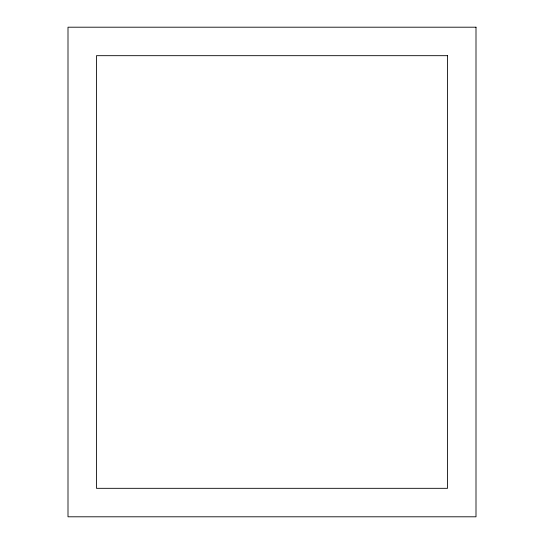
<?xml version="1.0" encoding="UTF-8"?>
<svg xmlns="http://www.w3.org/2000/svg" width="544" height="544" viewBox="0 0 544 544"><rect width="100%" height="100%" fill="white"/><g stroke="black" fill="none" stroke-linecap="round" stroke-linejoin="round"><path stroke-width="0.82" d="M476 27.2L68 27.2L68 516.8L476 516.8L476 27.2M447.522 55.678L96.478 55.678L96.478 488.322L447.522 488.322L447.522 55.678"/></g></svg>
